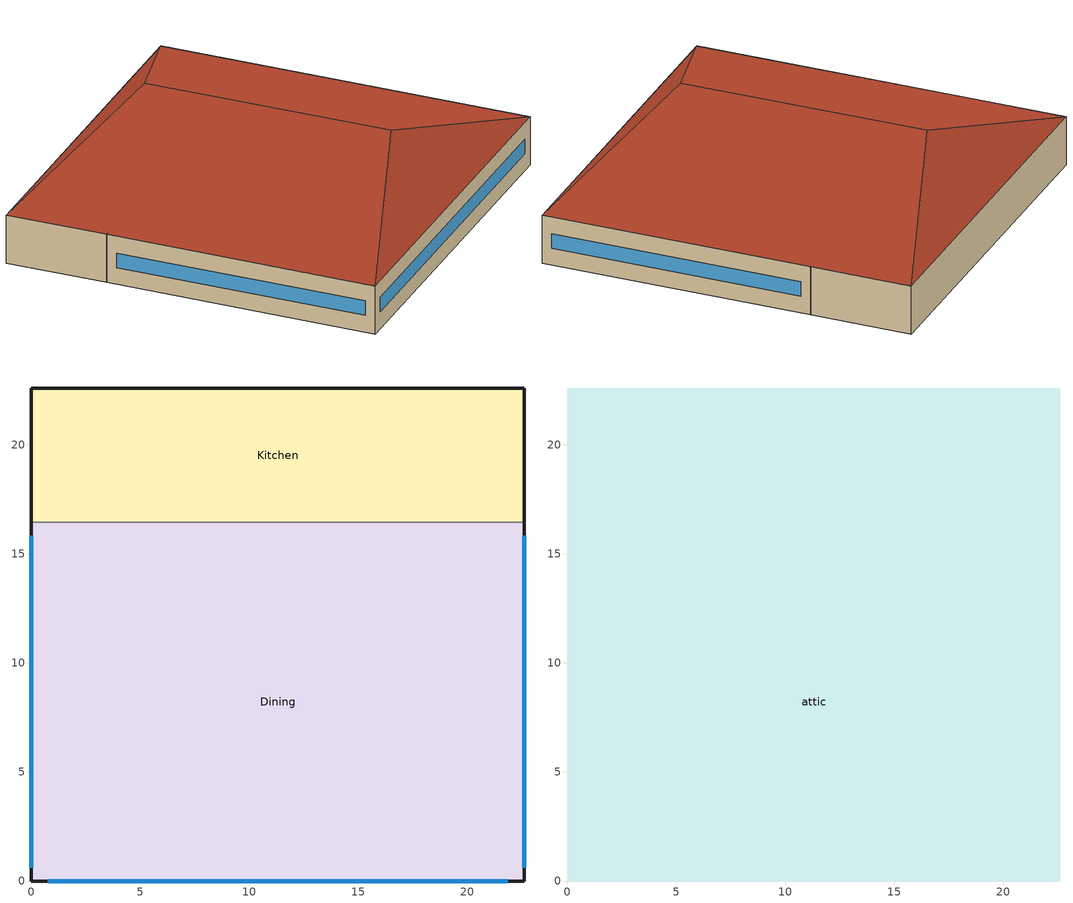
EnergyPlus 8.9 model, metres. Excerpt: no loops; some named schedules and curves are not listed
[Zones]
Dining
 floor foundation (Exterior Slab): 22.61,16.44 22.61,0 0,0 0,16.44 z0
 wall outside (Exterior Wall): 0,16.44 0,0 22.61,0 22.61,16.44 z0:3.05
 wall to Kitchen (Interior Wall): 22.61,16.44 0,16.44 z0:3.05
 window (Exterior Window): 22.61,0.6 22.61,15.84 / 0.75,0 21.86,0 / 0,15.84 0,0.6 z1.07:1.98
Kitchen
 floor foundation (Exterior Slab): 22.61,22.61 22.61,16.44 0,16.44 0,22.61 z0
 wall outside (Exterior Wall): 22.61,16.44 22.61,22.61 0,22.61 0,16.44 z0:3.05
attic
 floor to Dining (Interior Floor): 22.61,16.44 22.61,0 0,0 0,16.44 z3.05
 floor to Kitchen (Interior Floor): 22.61,22.61 22.61,16.44 0,16.44 0,22.61 z3.05
 roof outside (Exterior Roof): 11.3,3.77,6.82 22.61,0,3.05 22.61,22.61,3.05 11.3,18.84,6.82; 22.61,22.61,3.05 0,22.61,3.05 11.3,18.84,6.82; 0,0,3.05 22.61,0,3.05 11.3,3.77,6.82; 11.3,18.84,6.82 0,22.61,3.05 0,0,3.05 11.3,3.77,6.82
[Building]
restaurant-full-service: 0, City, 0.5, 0.5, FullInteriorAndExterior, 10
[Site:Location]
Location=Climate Zone 13_CA_USA Design_Conditions; Latitude {N+ S-}=36.8; Longitude {W- E+}=-119.7; Time Zone Relative to GMT {GMT+/-}=-8; Elevation {m}=100
[SizingPeriod:DesignDay] Day of Month=21; Dry-Bulb Temperature Range Modifier Type=DefaultMultipliers; Humidity Condition Type=Wetbulb; Barometric Pressure {Pa}=100129; Rain {Yes/No}=No; Snow on ground {Yes/No}=No; Daylight Savings Time Indicator=No
Name | Month | Day Type | Maximum Dry-Bulb Temperature {C} | Daily Dry-Bulb Temperature Range {C} | Wetbulb at Maximum Dry-Bulb {C} | Wind Speed {m/s} design conditions vs. traditional 6.71 m/s (15 mph) | Wind Direction {Degrees; N=0, S=180} | Solar Model Indicator | Clearness {0.0 to 1.1} | Wind Speed {m/s} design conditions vs. traditional 3.35 m/s (7mph) | ASHRAE Clear Sky Optical Depth for Beam Irradiance (taub) | ASHRAE Clear Sky Optical Depth for Diffuse Irradiance (taud)
Climate Zone 13 Ann Htg 99.6% Condns DB | 12 | WinterDesignDay | -0.3 | 0 | -0.3 | 1.2 | 80 | ASHRAEClearSky | 0
Climate Zone 13 Ann Clg .4% Condns DB=>MWB | 7 | SummerDesignDay | 39.8 | 16.4 | 21.8 |  | 300 | ASHRAETau |  | 3.7 | 0.428 | 2.152
Climate Zone 13 Ann Clg .4% Condns WB=>MDB | 7 | SummerDesignDay | 36.7 | 16.4 | 23.2 |  | 300 | ASHRAETau |  | 3.7 | 0.428 | 2.152
[Material]
Name | Roughness | Thickness {m} | Conductivity {W/m-K} | Density {kg/m3}(2013 ASHRAE Handbook - Fundamentals Section 26 Table 1 - Extruded polystyrene, smooth skin - aged 180 days) | Specific Heat {J/kg-K}(2013 ASHRAE Handbook - Fundamentals Section 26 Table 1 - Extruded polystyrene, smooth skin - aged 180 days) | Density {kg/m3} | Specific Heat {J/kg-K} | Thermal Absorptance | Solar Absorptance | Visible Absorptance
Roof Continuous Insulation | VeryRough | 0.0674533 | 0.0288 | 32 | 1465
Wall Continuous Insulation | MediumSmooth | 0.0334731 | 0.0288 | 32 | 1465
Roof Membrane | VeryRough | 0.0095 | 0.16 |  |  | 1121.29 | 1460 | 0.85 | 0.7 | 0.7
Metal Decking | MediumSmooth | 0.0015 | 45 |  |  | 7689 | 418 | 0.9 | 0.7 | 0.3
Gypsum 5/8in | MediumSmooth | 0.016 | 0.1622 |  |  | 800 | 1090 | 0.9 | 0.7 | 0.7
Stucco | Smooth | 0.01015 | 0.72 |  |  | 1856 | 840 | 0.9 | 0.7 | 0.7
Concrete NW Solid 6in | Rough | 0.1524 | 2.3075 |  |  | 1968 | 836.8 | 0.9 | 0.7 | 0.2
Wood 6in | MediumSmooth | 0.15 | 0.12 |  |  | 540 | 1210 | 0.9 | 0.7 | 0.7
Concrete MW Solid 4in | Rough | 0.1016 | 0.858 |  |  | 1968 | 836.8 | 0.9 | 0.7 | 0.2
Concrete HW Solid 6in | Rough | 0.1524 | 1.311 |  |  | 2240 | 836.8 | 0.9 | 0.7 | 0.7
Carpet | VeryRough | 0.0127 | 0.06 |  |  | 288 | 1380 | 0.9 | 0.7 | 0.8
[Construction]
Exterior Roof: Roof Membrane, Roof Continuous Insulation, Metal Decking
Exterior Wall: Stucco, Wall Continuous Insulation, Gypsum 5/8in
Interior Floor: Concrete MW Solid 4in, Carpet
Exterior Slab: Concrete HW Solid 6in, Carpet
Slab Footing: Concrete NW Solid 6in
Exterior Window: Theoretical Glazing
Interior Wall: Gypsum 5/8in, Air Space, Gypsum 5/8in
Interior Furnishings: Wood 6in
[Material:AirGap]
Air Space: Thermal Resistance {m2-K/W}=0.16
[WindowMaterial:SimpleGlazingSystem]
Theoretical Glazing: U-Factor {W/m2-K}=3.12323; Solar Heat Gain Coefficient=0.67; Visible Transmittance=0.4
[WindowMaterial:Shade] Solar Transmittance=0.5; Visible Transmittance=0.5; Infrared Hemispherical Emissivity=0.9; Infrared Transmittance=0; Thickness {m}=0.0005; Conductivity {W/m-K}=237; Shade to Glass Distance {m}=0.001; Top Opening Multiplier=0; Bottom Opening Multiplier=0; Left-side Opening Multiplier=0; Right-side Opening Multiplier=0
Name | Solar Reflectance | Visible Reflectance | Air flow permeability
Skylight Diffuser | 0.49 | 0.49 | 0
Window Shade | 0.48 | 0.48 | 0.25
[WindowProperty:ShadingControl]
Skylight Shading: InteriorShade, AlwaysOn, NO, NO, Skylight Diffuser
Window Shade Control: InteriorShade, OnNightAndOnDayIfCoolingAndHighSolarOnWindow, 20, No, No, Window Shade
[SurfaceProperty:OtherSideConditionsModel]
GapConvectionModel: Type of Modeling=GapConvectionRadiation
[Foundation:Kiva:Settings]
Soil Conductivity=1.298; Soil Density=1842; Soil Specific Heat=419; Ground Solar Absorptivity=0.9; Ground Thermal Absorptivity=0.9; Ground Surface Roughness=0.03; Far-Field Width=40; Deep-Ground Boundary Condition=GroundWater; Deep-Ground Depth=40; Simulation Timestep=Timestep
[Foundation:Kiva]
Slab Foundation: Wall Height Above Grade=0; Wall Depth Below Slab=0; Footer Wall Construction=Slab Footing
[Zone] Type=1; Multiplier=1; Floor Area {m2}=autocalculate
Name | Part of Total Floor Area
Dining; Kitchen | Yes
attic | No
[SurfaceProperty:ExposedFoundationPerimeter]
Dining_Floor: TotalExposedPerimeter, 55.49
Kitchen_Floor: TotalExposedPerimeter, 34.95
[ZoneInfiltration:DesignFlowRate]
Name | Zone | Schedule | Design Flow Rate Calculation Method | Flow per Exterior Surface Area {m3/s-m2} | Design Flow Rate {m3/s}
Attic Infiltration | Attic | Attic Infiltration Schedule | Flow/ExteriorArea | 0.000349514
Dining Infiltration | Dining | Dining Infiltration Schedule | Flow/ExteriorArea | 0.000349514
Kitchen Infiltration | Kitchen | Kitchen Infiltration Schedule | Flow/ExteriorArea | 0.000349514
Dining Entry Infiltration | Dining | Dining Entry Infiltration Schedule | Flow/Zone |  | 2.02625
[Lights] Design Level Calculation Method=Watts/Area; Return Air Fraction=0; Fraction Radiant=0.7; Fraction Visible=0.2; Fraction Replaceable=1
Name | Zone | Schedule | Watts per Zone Floor Area {W/m2}
Dining Lighting | Dining | Dining Lighting Schedule | 10.7639
Kitchen Lighting | Kitchen | Kitchen Lighting Schedule | 12.9167
[ElectricEquipment] Design Level Calculation Method=Watts/Area
Name | Zone | Schedule | Watts per Zone Floor Area {W/m2} | Fraction Latent | Fraction Radiant | Fraction Lost
Dining Elec Equip | Dining | Dining Elec Equip Sch | 60.2779 | 0.25 | 0.3 | 0
Kitchen Elec Equip | Kitchen | Kitchen Elec Equip Sch | 376.737 | 0.25 | 0.3 | 0.2
Kitchen Elec Equip 2 | Kitchen | Kitchen Elec Equip Sch 2 | 5.01598 | 0 | 0 | 1
[People] Number of People Calculation Method=People/Area; Fraction Radiant=0.3
Name | Zone | Number of People Schedule | People per Zone Floor Area {person/m2} | Activity Level Schedule
Dining People | Dining | Dining Occupant Sch | 0.753474 | Dining Activity Sch
Kitchen People | Kitchen | Kitchen Occupant Sch | 0.215278 | Kitchen Activity Sch
[InternalMass] Construction=Interior Furnishings
Name | Zone | Surface Area {m2}
Dining Internal Mass | Dining | 743.224
Kitchen Internal Mass | Kitchen | 278.709
[Sizing:Zone] Zone Cooling Design Supply Air Temperature Input Method=SupplyAirTemperature; Zone Cooling Design Supply Air Temperature {C}=13; Zone Heating Design Supply Air Temperature Input Method=SupplyAirTemperature; Zone Heating Design Supply Air Temperature {C}=40; Zone Cooling Design Supply Air Humidity Ratio {kgWater/kgDryAir}=0.0085; Zone Heating Design Supply Air Humidity Ratio {kgWater/kgDryAir}=0.008; Cooling Design Air Flow Method=DesignDay; Heating Design Air Flow Method=DesignDay
Name | Design Specification Outdoor Air Object
Dining | Dining Design OA
Kitchen | Kitchen Design OA
[DesignSpecification:OutdoorAir] Outdoor Air Method=Sum; Outdoor Air Flow per Person {m3/s-person}=0.00353961; Outdoor Air Flow per Zone Floor Area {m3/s-m2}=0.0009144; Outdoor Air Flow per Zone {m3/s}=0
Dining Design OA; Kitchen Design OA
[ZoneControl:Thermostat]
Name | Zone or ZoneList | Control Type Schedule | Control 1
Dining Thermostat | Dining | Dining Thermostat Type Sched | Dining Setpoints
Kitchen Thermostat | Kitchen | Kitchen Thermostat Type Sched | Kitchen Setpoints
[ThermostatSetpoint:DualSetpoint]
Name | Heating Setpoint Temperature Schedule | Cooling Setpoint Temperature Schedule
Dining Setpoints | Dining Heating Setpoint Sch | Dining Cooling Setpoint Sch
Kitchen Setpoints | Kitchen Heating Setpoint Sch | Kitchen Cooling Setpoint Sch
[AvailabilityManager:NightCycle] Control Type=CycleOnAny; Thermostat Tolerance {deltaC}=1; Cycling Run Time Control Type=FixedRunTime; Cycling Run Time {s}=1800
Name | Applicability Schedule | Fan Schedule
Dining Availability Manager | Dining Always On Schedule | Dining Operation Schedule
Kitchen Availability Manager | Kitchen Always On Schedule | Kitchen Operation Schedule
[Zone equipment]
Dining: Dining Exhaust Fan, DININGHYBRID, Dining Unit Heater, Dining PTAC
Kitchen: Kitchen Exhaust Fan, KITCHENHYBRID, Kitchen Unit Heater, Kitchen PTAC
[ZoneHVAC:HybridUnitaryHVAC] Minimum Supply Air Temperature Schedule=MinSupplyT; Maximum Supply Air Temperature Schedule=MaxSupplyT; Minimum Supply Air Humidity Ratio Schedule=MinSupplyHR; Maximum Supply Air Humidity Ratio Schedule=MaxSupplyT; Method to Choose Controlled Inputs and Part Runtime Fraction=AUTOMATIC; System Maximum Supply Air Flow Rate {m3/s}=2; Scaling Factor=1; Number of Operating Modes=3; Minimum Time Between Mode Change {minutes}=10; First Fuel Type=Electricity; Second Fuel Type=None; Third Fuel Type=None; Objective Function to Minimize=Electricity Use; Mode 0=Standby; Mode 0 System Electric Power Lookup Table=Mode0_Power_lookup; Mode 1=Mode1_IEC; Mode 1 Supply Air Temperature Lookup Table=Mode1_TSA_lookup; Mode 1 Supply Air Humidity Ratio Lookup Table=Mode1_wSA_lookup; Mode 1 System Electric Power Lookup Table=Mode1_Power_lookup; Mode 1 Supply Fan Electric Power Lookup Table=Mode1_FanPower_lookup; Mode 1 External Static Pressure Lookup Table=Mode1_ESP_lookup; Mode 1 System Water Use Lookup Table=Mode1_water_lookup; Mode 1 Minimum Outdoor Air Temperature {C}=10; Mode 1 Maximum Outdoor Air Temperature {C}=55; Mode 1 Minimum Outdoor Air Humidity Ratio {kgWater/kgDryAir}=0; Mode 1 Maximum Outdoor Air Humidity Ratio {kgWater/kgDryAir}=0.05; Mode 1 Minimum Outdoor Air Relative Humidity {percent}=0; Mode 1 Maximum Outdoor Air Relative Humidity {percent}=100; Mode 1 Minimum Return Air Humidity Ratio {kgWater/kgDryAir}=0; Mode 1 Maximum Return Air Humidity Ratio {kgWater/kgDryAir}=0.05; Mode 1 Minimum Return Air Relative Humidity {percent}=0; Mode 1 Maximum Return Air Relative Humidity {percent}=100; Mode 1 Minimum Outdoor Air Fraction=1; Mode 1 Maximum Outdoor Air Fraction=1; Mode 1 Minimum Supply Air Mass Flow Rate Ratio=0; Mode 1 Maximum Supply Air Mass Flow Rate Ratio=1; Mode 2=Mode2_Ventilation; Mode 2 Supply Air Temperature Lookup Table=Mode2_TSA_lookup; Mode 2 Supply Air Humidity Ratio Lookup Table=Mode2_wSA_lookup; Mode 2 System Electric Power Lookup Table=Mode2_Power_lookup; Mode 2 Supply Fan Electric Power Lookup Table=Mode2_FanPower_lookup; Mode 2 External Static Pressure Lookup Table=Mode2_ESP_lookup; Mode 2 Minimum Outdoor Air Temperature {C}=10; Mode 2 Maximum Outdoor Air Temperature {C}=26.7; Mode 2 Minimum Outdoor Air Humidity Ratio {kgWater/kgDryAir}=0; Mode 2 Maximum Outdoor Air Humidity Ratio {kgWater/kgDryAir}=0.05; Mode 2 Minimum Outdoor Air Relative Humidity {percent}=0; Mode 2 Maximum Outdoor Air Relative Humidity {percent}=100; Mode 2 Minimum Return Air Temperature {C}=0; Mode 2 Maximum Return Air Temperature {C}=35; Mode 2 Minimum Return Air Humidity Ratio {kgWater/kgDryAir}=0; Mode 2 Maximum Return Air Humidity Ratio {kgWater/kgDryAir}=0.05; Mode 2 Minimum Return Air Relative Humidity {percent}=0; Mode 2 Maximum Return Air Relative Humidity {percent}=100; Mode 2 Minimum Outdoor Air Fraction=1; Mode 2 Maximum Outdoor Air Fraction=1; Mode 2 Minimum Supply Air Mass Flow Rate Ratio=0; Mode 2 Maximum Supply Air Mass Flow Rate Ratio=1; Mode 3 Maximum Outdoor Air Humidity Ratio {kgWater/kgDryAir}=0.1; Mode 3 Maximum Outdoor Air Relative Humidity {percent}=100; Mode 3 Maximum Return Air Humidity Ratio {kgWater/kgDryAir}=0.1; Mode 3 Maximum Return Air Relative Humidity {percent}=100; Mode 3 Minimum Outdoor Air Fraction=0.1; Mode 3 Maximum Outdoor Air Fraction=1; Mode 3 Minimum Supply Air Mass Flow Rate Ratio=0.1; Mode 3 Maximum Supply Air Mass Flow Rate Ratio=1; Mode 4 Maximum Outdoor Air Humidity Ratio {kgWater/kgDryAir}=0.1; Mode 4 Maximum Outdoor Air Relative Humidity {percent}=100; Mode 4 Maximum Return Air Humidity Ratio {kgWater/kgDryAir}=0.1; Mode 4 Maximum Return Air Relative Humidity {percent}=100; Mode 4 Minimum Outdoor Air Fraction=0.1; Mode 4 Maximum Outdoor Air Fraction=1; Mode 4 Minimum Supply Air Mass Flow Rate Ratio=0.1; Mode 4 Maximum Supply Air Mass Flow Rate Ratio=1; Mode 5 Maximum Outdoor Air Humidity Ratio {kgWater/kgDryAir}=0.1; Mode 5 Maximum Outdoor Air Relative Humidity {percent}=100; Mode 5 Maximum Return Air Humidity Ratio {kgWater/kgDryAir}=0.1; Mode 5 Maximum Return Air Relative Humidity {percent}=100; Mode 5 Minimum Outdoor Air Fraction=0.1; Mode 5 Maximum Outdoor Air Fraction=1; Mode 5 Minimum Supply Air Mass Flow Rate Ratio=0.1; Mode 5 Maximum Supply Air Mass Flow Rate Ratio=1; Mode 6 Maximum Outdoor Air Humidity Ratio {kgWater/kgDryAir}=0.1; Mode 6 Maximum Outdoor Air Relative Humidity {percent}=100; Mode 6 Maximum Return Air Humidity Ratio {kgWater/kgDryAir}=0.1; Mode 6 Maximum Return Air Relative Humidity {percent}=100; Mode 6 Minimum Outdoor Air Fraction=0.1; Mode 6 Maximum Outdoor Air Fraction=1; Mode 6 Minimum Supply Air Mass Flow Rate Ratio=0.1; Mode 6 Maximum Supply Air Mass Flow Rate Ratio=1; Mode 7 Maximum Outdoor Air Humidity Ratio {kgWater/kgDryAir}=0.1; Mode 7 Maximum Outdoor Air Relative Humidity {percent}=100; Mode 7 Maximum Return Air Humidity Ratio {kgWater/kgDryAir}=0.1; Mode 7 Maximum Return Air Relative Humidity {percent}=100; Mode 7 Minimum Outdoor Air Fraction=0.1; Mode 7 Maximum Outdoor Air Fraction=1; Mode 7 Minimum Supply Air Mass Flow Rate Ratio=0.1; Mode 7 Maximum Supply Air Mass Flow Rate Ratio=1; Mode 8 Maximum Outdoor Air Humidity Ratio {kgWater/kgDryAir}=0.1; Mode 8 Maximum Outdoor Air Relative Humidity {percent}=100; Mode 8 Maximum Return Air Humidity Ratio {kgWater/kgDryAir}=0.1; Mode 8 Maximum Return Air Relative Humidity {percent}=100; Mode 8 Minimum Outdoor Air Fraction=0.1; Mode 8 Maximum Outdoor Air Fraction=1; Mode 8 Minimum Supply Air Mass Flow Rate Ratio=0.1; Mode 8 Maximum Supply Air Mass Flow Rate Ratio=1; Mode 9 Maximum Outdoor Air Humidity Ratio {kgWater/kgDryAir}=0.1; Mode 9 Maximum Outdoor Air Relative Humidity {percent}=100; Mode 9 Maximum Return Air Humidity Ratio {kgWater/kgDryAir}=0.1; Mode 9 Maximum Return Air Relative Humidity {percent}=100; Mode 9 Minimum Outdoor Air Fraction=0.1; Mode 9 Maximum Outdoor Air Fraction=1; Mode 9 Minimum Supply Air Mass Flow Rate Ratio=0.1; Mode 9 Maximum Supply Air Mass Flow Rate Ratio=1; Mode 10 Maximum Outdoor Air Humidity Ratio {kgWater/kgDryAir}=0.1; Mode 10 Maximum Outdoor Air Relative Humidity {percent}=100; Mode 10 Maximum Return Air Humidity Ratio {kgWater/kgDryAir}=0.1; Mode 10 Maximum Return Air Relative Humidity {percent}=100; Mode 10 Minimum Outdoor Air Fraction=0.1; Mode 10 Maximum Outdoor Air Fraction=1; Mode 10 Minimum Supply Air Mass Flow Rate Ratio=0.1; Mode 10 Maximum Supply Air Mass Flow Rate Ratio=1; Mode 11 Maximum Outdoor Air Humidity Ratio {kgWater/kgDryAir}=0.1; Mode 11 Maximum Outdoor Air Relative Humidity {percent}=100; Mode 11 Maximum Return Air Humidity Ratio {kgWater/kgDryAir}=0.1; Mode 11 Maximum Return Air Relative Humidity {percent}=100; Mode 11 Minimum Outdoor Air Fraction=0.1; Mode 11 Maximum Outdoor Air Fraction=1; Mode 11 Minimum Supply Air Mass Flow Rate Ratio=0.1; Mode 11 Maximum Supply Air Mass Flow Rate Ratio=1; Mode 12 Maximum Outdoor Air Humidity Ratio {kgWater/kgDryAir}=0.1; Mode 12 Maximum Outdoor Air Relative Humidity {percent}=100; Mode 12 Maximum Return Air Humidity Ratio {kgWater/kgDryAir}=0.1; Mode 12 Maximum Return Air Relative Humidity {percent}=100; Mode 12 Minimum Outdoor Air Fraction=0.1; Mode 12 Maximum Outdoor Air Fraction=1; Mode 12 Minimum Supply Air Mass Flow Rate Ratio=0.1; Mode 12 Maximum Supply Air Mass Flow Rate Ratio=1; Mode 13 Maximum Outdoor Air Humidity Ratio {kgWater/kgDryAir}=0.1; Mode 13 Maximum Outdoor Air Relative Humidity {percent}=100; Mode 13 Maximum Return Air Humidity Ratio {kgWater/kgDryAir}=0.1; Mode 13 Maximum Return Air Relative Humidity {percent}=100; Mode 13 Minimum Outdoor Air Fraction=0.1; Mode 13 Maximum Outdoor Air Fraction=1; Mode 13 Minimum Supply Air Mass Flow Rate Ratio=0.1; Mode 13 Maximum Supply Air Mass Flow Rate Ratio=1; Mode 14 Maximum Outdoor Air Humidity Ratio {kgWater/kgDryAir}=0.1; Mode 14 Maximum Outdoor Air Relative Humidity {percent}=100; Mode 14 Maximum Return Air Humidity Ratio {kgWater/kgDryAir}=0.1; Mode 14 Maximum Return Air Relative Humidity {percent}=100; Mode 14 Minimum Outdoor Air Fraction=0.1; Mode 14 Maximum Outdoor Air Fraction=1; Mode 14 Minimum Supply Air Mass Flow Rate Ratio=0.1; Mode 14 Maximum Supply Air Mass Flow Rate Ratio=1; Mode 15 Maximum Outdoor Air Humidity Ratio {kgWater/kgDryAir}=0.1; Mode 15 Maximum Outdoor Air Relative Humidity {percent}=100; Mode 15 Maximum Return Air Humidity Ratio {kgWater/kgDryAir}=0.1; Mode 15 Maximum Return Air Relative Humidity {percent}=100; Mode 15 Minimum Outdoor Air Fraction=0.1; Mode 15 Maximum Outdoor Air Fraction=1; Mode 15 Minimum Supply Air Mass Flow Rate Ratio=0.1; Mode 15 Maximum Supply Air Mass Flow Rate Ratio=1; Mode 16 Maximum Outdoor Air Humidity Ratio {kgWater/kgDryAir}=0.1; Mode 16 Maximum Outdoor Air Relative Humidity {percent}=100; Mode 16 Maximum Return Air Humidity Ratio {kgWater/kgDryAir}=0.1; Mode 16 Maximum Return Air Relative Humidity {percent}=100; Mode 16 Minimum Outdoor Air Fraction=0.1; Mode 16 Maximum Outdoor Air Fraction=1; Mode 16 Minimum Supply Air Mass Flow Rate Ratio=0.1; Mode 16 Maximum Supply Air Mass Flow Rate Ratio=1; Mode 17 Maximum Outdoor Air Humidity Ratio {kgWater/kgDryAir}=0.1; Mode 17 Maximum Outdoor Air Relative Humidity {percent}=100; Mode 17 Maximum Return Air Humidity Ratio {kgWater/kgDryAir}=0.1; Mode 17 Maximum Return Air Relative Humidity {percent}=100; Mode 17 Minimum Outdoor Air Fraction=0.1; Mode 17 Maximum Outdoor Air Fraction=1; Mode 17 Minimum Supply Air Mass Flow Rate Ratio=0.1; Mode 17 Maximum Supply Air Mass Flow Rate Ratio=1; Mode 18 Maximum Outdoor Air Humidity Ratio {kgWater/kgDryAir}=0.1; Mode 18 Maximum Outdoor Air Relative Humidity {percent}=100; Mode 18 Maximum Return Air Humidity Ratio {kgWater/kgDryAir}=0.1; Mode 18 Maximum Return Air Relative Humidity {percent}=100; Mode 18 Minimum Outdoor Air Fraction=0.1; Mode 18 Maximum Outdoor Air Fraction=1; Mode 18 Minimum Supply Air Mass Flow Rate Ratio=0.1; Mode 18 Maximum Supply Air Mass Flow Rate Ratio=1; Mode 19 Maximum Outdoor Air Humidity Ratio {kgWater/kgDryAir}=0.1; Mode 19 Maximum Outdoor Air Relative Humidity {percent}=100; Mode 19 Maximum Return Air Humidity Ratio {kgWater/kgDryAir}=0.1; Mode 19 Maximum Return Air Relative Humidity {percent}=100; Mode 19 Minimum Outdoor Air Fraction=0.1; Mode 19 Maximum Outdoor Air Fraction=1; Mode 19 Minimum Supply Air Mass Flow Rate Ratio=0.1; Mode 19 Maximum Supply Air Mass Flow Rate Ratio=1; Mode 20 Maximum Outdoor Air Humidity Ratio {kgWater/kgDryAir}=0.1; Mode 20 Maximum Outdoor Air Relative Humidity {percent}=100; Mode 20 Maximum Return Air Humidity Ratio {kgWater/kgDryAir}=0.1; Mode 20 Maximum Return Air Relative Humidity {percent}=100; Mode 20 Minimum Outdoor Air Fraction=0.1; Mode 20 Maximum Outdoor Air Fraction=1; Mode 20 Minimum Supply Air Mass Flow Rate Ratio=0.1; Mode 20 Maximum Supply Air Mass Flow Rate Ratio=1; Mode 21 Maximum Outdoor Air Humidity Ratio {kgWater/kgDryAir}=0.1; Mode 21 Maximum Outdoor Air Relative Humidity {percent}=100; Mode 21 Maximum Return Air Humidity Ratio {kgWater/kgDryAir}=0.1; Mode 21 Maximum Return Air Relative Humidity {percent}=100; Mode 21 Minimum Outdoor Air Fraction=0.1; Mode 21 Maximum Outdoor Air Fraction=1; Mode 21 Minimum Supply Air Mass Flow Rate Ratio=0.1; Mode 21 Maximum Supply Air Mass Flow Rate Ratio=1; Mode 22 Maximum Outdoor Air Humidity Ratio {kgWater/kgDryAir}=0.1; Mode 22 Maximum Outdoor Air Relative Humidity {percent}=100; Mode 22 Maximum Return Air Humidity Ratio {kgWater/kgDryAir}=0.1; Mode 22 Maximum Return Air Relative Humidity {percent}=100; Mode 22 Minimum Outdoor Air Fraction=0.1; Mode 22 Maximum Outdoor Air Fraction=1; Mode 22 Minimum Supply Air Mass Flow Rate Ratio=0.1; Mode 22 Maximum Supply Air Mass Flow Rate Ratio=1; Mode 23 Maximum Outdoor Air Humidity Ratio {kgWater/kgDryAir}=0.1; Mode 23 Maximum Outdoor Air Relative Humidity {percent}=100; Mode 23 Maximum Return Air Humidity Ratio {kgWater/kgDryAir}=0.1; Mode 23 Maximum Return Air Relative Humidity {percent}=100; Mode 23 Minimum Outdoor Air Fraction=0.1; Mode 23 Maximum Outdoor Air Fraction=1; Mode 23 Minimum Supply Air Mass Flow Rate Ratio=0.1; Mode 23 Maximum Supply Air Mass Flow Rate Ratio=1; Mode 24 Maximum Outdoor Air Humidity Ratio {kgWater/kgDryAir}=0.1; Mode 24 Maximum Outdoor Air Relative Humidity {percent}=100; Mode 24 Maximum Return Air Humidity Ratio {kgWater/kgDryAir}=0.1; Mode 24 Maximum Return Air Relative Humidity {percent}=100; Mode 24 Minimum Outdoor Air Fraction=0.1; Mode 24 Maximum Outdoor Air Fraction=1; Mode 24 Minimum Supply Air Mass Flow Rate Ratio=0.1; Mode 24 Maximum Supply Air Mass Flow Rate Ratio=1; Mode 25 Maximum Outdoor Air Humidity Ratio {kgWater/kgDryAir}=0.1; Mode 25 Maximum Outdoor Air Relative Humidity {percent}=100; Mode 25 Maximum Return Air Humidity Ratio {kgWater/kgDryAir}=0.1; Mode 25 Maximum Return Air Relative Humidity {percent}=100; Mode 25 Minimum Outdoor Air Fraction=0.1; Mode 25 Maximum Outdoor Air Fraction=1; Mode 25 Minimum Supply Air Mass Flow Rate Ratio=0.1; Mode 25 Maximum Supply Air Mass Flow Rate Ratio=1
Name | Availability Schedule | Design Specification Outdoor Air Object
DININGHYBRID | Dining Operation Schedule | Dining Design OA
KITCHENHYBRID | Kitchen Operation Schedule | Kitchen Design OA
[ZoneHVAC:UnitHeater] Maximum Supply Air Flow Rate {m3/s}=Autosize; Supply Air Fan Operation During No Heating=No; Maximum Hot Water or Steam Flow Rate {m3/s}=Autosize; Minimum Hot Water or Steam Flow Rate {m3/s}=0; Heating Convergence Tolerance=0.001
Name | Availability Schedule | Supply Air Fan | Heating Coil
Dining Unit Heater | Dining Always On Schedule | Dining UH Fan | Dining UH Coil
Kitchen Unit Heater | Kitchen Always On Schedule | Kitchen UH Fan | Kitchen UH Coil
[Fan:ConstantVolume] Fan Efficiency=0.6; Pressure Rise {Pa}=87.1811; Maximum Flow Rate {m3/s}=Autosize; Motor Efficiency=0.85; Motor In Airstream Fraction=1
Name | Availability Schedule
Dining UH Fan | Dining Always On Schedule
Kitchen UH Fan | Kitchen Always On Schedule
[Coil:Heating:Fuel] Fuel Type=NaturalGas; Gas Burner Efficiency=0.8; Nominal Capacity {W}=Autosize
Name | Availability Schedule
Dining UH Coil; Dining PTAC Heating Coil | Dining Always On Schedule
Kitchen UH Coil; Kitchen PTAC Heating Coil | Kitchen Always On Schedule
[ZoneHVAC:PackagedTerminalAirConditioner] Supply Air Flow Rate During Cooling Operation {m3/s}=Autosize; Supply Air Flow Rate During Heating Operation {m3/s}=Autosize; Supply Air Flow Rate When No Cooling or Heating is Needed {m3/s}=Autosize; Outdoor Air Flow Rate During Cooling Operation {m3/s}=0; Outdoor Air Flow Rate During Heating Operation {m3/s}=0; Outdoor Air Flow Rate When No Cooling or Heating is Needed {m3/s}=0; Fan Placement=DrawThrough
Name | Availability Schedule | Supply Air Fan | Heating Coil | Cooling Coil | Supply Air Fan Operating Mode Schedule
Dining PTAC | Dining Always On Schedule | Dining PTAC Fan | Dining PTAC Heating Coil | Dining PTAC DX Cooling Coil | Dining Fan Mode Sched
Kitchen PTAC | Kitchen Always On Schedule | Kitchen PTAC Fan | Kitchen PTAC Heating Coil | Kitchen PTAC DX Cooling Coil | Kitchen Fan Mode Sched
[Fan:OnOff] Fan Efficiency=0.5; Pressure Rise {Pa}=70.75; Maximum Flow Rate {m3/s}=Autosize; Motor Efficiency=0.85; Motor In Airstream Fraction=1
Name | Availability Schedule
Dining PTAC Fan | Dining Always On Schedule
Kitchen PTAC Fan | Kitchen Always On Schedule
[Coil:Cooling:DX:SingleSpeed] Rated Total Cooling Capacity {W}=Autosize; Rated Sensible Heat Ratio=Autosize; Rated COP {W/W}=3.2; Rated Air Flow Rate {m3/s}=Autosize; Rated Evaporator Fan Power Per Volume Flow Rate {W/(m3/s)}=773.3; Minimum Outdoor Dry-Bulb Temperature for Compressor Operation (C)=-25; Nominal Time for Condensate Removal to Begin {s}=1000; Ratio of Initial Moisture Evaporation Rate and Steady State Latent Capacity=1.5; Maximum Cycling Rate {cycles/hr}=3; Latent Capacity Time Constant {s}=45; Condenser Type=AirCooled; Evaporative Condenser Effectiveness=0.9; Crankcase Heater Capacity {W}=0; Maximum Outdoor Dry-Bulb Temperature for Crankcase Heater Operation {C}=10
Name | Availability Schedule | Total Cooling Capacity Function of Temperature Curve | Total Cooling Capacity Function of Flow Fraction Curve | Energy Input Ratio Function of Temperature Curve | Energy Input Ratio Function of Flow Fraction Curve | Part Load Fraction Correlation Curve
Dining PTAC DX Cooling Coil | Dining Always On Schedule | Dining WindACCoolCapFT | Dining WindACCoolCapFFF | Dining WindACEIRFT | Dining WindACEIRFFF | Dining WindACPLFFPLR
Kitchen PTAC DX Cooling Coil | Kitchen Always On Schedule | Kitchen WindACCoolCapFT | Kitchen WindACCoolCapFFF | Kitchen WindACEIRFT | Kitchen WindACEIRFFF | Kitchen WindACPLFFPLR
[Fan:ZoneExhaust] Fan Efficiency=1; Pressure Rise {Pa}=9.96356e-07; Maximum Flow Rate {m3/s}=1.82799
Name | Availability Schedule
Dining Exhaust Fan | Dining Operation Schedule
Kitchen Exhaust Fan | Kitchen Operation Schedule
[GasEquipment]
Kitchen Gas Equip: Zone or ZoneList=Kitchen; Schedule=Kitchen Gas Equip Sch; Design Level Calculation Method=EquipmentLevel; Design Level {W}=166500; Fraction Latent=0.1; Fraction Radiant=0.2; Fraction Lost=0.7
[ZoneMixing]
Kitchen : Dining Zone Mixing: Zone=Kitchen; Schedule=Kitchen : Dining Air Mixing Schedule; Design Flow Rate Calculation Method=Flow/Zone; Design Flow Rate {m3/s}=1.82799; Air Changes per Hour {1/hr}=1; Source Zone=Dining; Delta Temperature {deltaC}=0
[Refrigeration:Case] Zone=Kitchen; Rated Ambient Temperature {C}=23.88; Rated Ambient Relative Humidity {percent}=55; Latent Case Credit Curve Type=CaseTemperatureMethod; Standard Case Lighting Power per Unit Length {W/m}=33; Fraction of Lighting Energy to Case=1; Case Anti-Sweat Heater Power per Unit Length {W/m}=0; Minimum Anti-Sweat Heater Power per Unit Length {W/m}=0; Anti-Sweat Heater Control Type=None; Humidity at Zero Anti-Sweat Heater Energy {percent}=0; Case Height {m}=0; Defrost Energy Correction Curve Type=None
Name | Availability Schedule | Rated Total Cooling Capacity per Unit Length {W/m} | Rated Latent Heat Ratio | Rated Runtime Fraction | Case Length {m} | Case Operating Temperature {C} | Latent Case Credit Curve | Standard Case Fan Power per Unit Length {W/m} | Operating Case Fan Power per Unit Length {W/m} | Case Lighting Schedule | Fraction of Anti-Sweat Heater Energy to Case | Case Defrost Power per Unit Length {W/m} | Case Defrost Type | Case Defrost Schedule | Case Defrost Drip-Down Schedule | Under Case HVAC Return Air Fraction | Refrigerated Case Restocking Schedule | Case Credit Fraction Schedule
Kitchen Walk In Freezer | Kitchen Walk In Freezer Case Availability Sch | 688 | 0.1 | 0.4 | 2.44 | -23.3 | Kitchen Walk In Freezer Latent Case Credit Curve | 74 | 74 | Kitchen Walk In Freezer Case Light Sch | 0 | 820 | ELECTRIC | Kitchen Walk In Freezer Defrost Sch | Kitchen Walk In Freezer Defrost Drip Down Sch | 0 | Kitchen Walk In Freezer Restock Sch | Kitchen Walk In Freezer Credit Sch
Kitchen Display Case | Kitchen Display Case Case Availability Sch | 734 | 0.08 | 0.85 | 3 | 2 | Kitchen Display Case Latent Case Credit Curve | 66 | 66 | Kitchen Display Case Case Light Sch | 0.2 | 0 | None |  |  | 0.05 | Kitchen Display Case Restock Sch
[Refrigeration:CompressorRack] Heat Rejection Location=Outdoors; Design Condenser Fan Power {W}=330; Condenser Type=AirCooled
Name | Design Compressor Rack COP {W/W} | Compressor Rack COP Function of Temperature Curve | Condenser Fan Power Function of Temperature Curve | Refrigeration Case Name or WalkIn Name or CaseAndWalkInList
Rack 1 | 1.5 | Rack 1 CopFuncTempCurve | Rack 1 FanFuncTempCurve | Rack 1 Case List
Rack 2 | 3 | Rack 2 CopFuncTempCurve |  | Rack 2 Case List
[Refrigeration:CaseAndWalkInList]
Name | Case or WalkIn
Rack 1 Case List | Kitchen Walk In Freezer
Rack 2 Case List | Kitchen Display Case
[Exterior:Lights]
ExteriorLights: Schedule=ExteriorLights Schedule; Design Level {W}=4235; Control Option - AstronomicalClock or ScheduleNameOnly(default)-AstronomicalClock overrides schedule above=ASTRONOMICALCLOCK
[AvailabilityManager:Scheduled]
DHW Availability Manager: Schedule=DHW Operation Schedule
[Generator:Photovoltaic]
Dummy Generator: Surface=Insolation; Module Performance=Dummy Photovoltaic Performance; Heat Transfer Integration Mode=Decoupled; Number of Modules in Parallel=1; Number of Modules in Series=1
[PhotovoltaicPerformance:Simple]
Dummy Photovoltaic Performance: Fraction of Surface Area with Active Solar Cells=1; Conversion Efficiency Input Mode=Fixed; Value for Cell Efficiency if Fixed=0.12
[EnergyManagementSystem:OutputVariable]
Electricity Facility EMS: EF; Summed; ZoneTimestep; NetMeterProgram; J
[EnergyManagementSystem:Sensor]
EFC_meter: ; Electricity:Facility
[EnergyManagementSystem:Program]
NetMeterProgram: Set EF = EFC_meter
[EnergyManagementSystem:ProgramCallingManager]
OutputReporting: EndOfSystemTimestepBeforeHVACReporting; NetMeterProgram
[Schedule:Compact]
MinSupplyT: Through: 12/31, For: AllDays, Until: 24:00, -20
MaxSupplyT: Through: 12/31, For: AllDays, Until: 24:00, 100
MinSupplyHR: Through: 12/31, For: AllDays, Until: 24:00, 0
Attic Infiltration Schedule; ExteriorLights Schedule: Through: 12/31, For: AllDays, Until: 24:00, 1
Dining Infiltration Schedule; Kitchen Infiltration Schedule: Through: 12/31, For: Weekdays SummerDesignDay, Until: 05:00, 1, Until: 24:00, 0.5, For: Saturday WinterDesignDay, Until: 05:00, 1, Until: 24:00, 0.5, For: Sunday Holidays AllOtherDays, Until: 05:00, 1, Until: 24:00, 0.5
Dining Lighting Schedule; Kitchen Lighting Schedule; Kitchen Walk In Freezer Case Light Sch; Kitchen Display Case Case Light Sch: Through: 12/31, For: SummerDesignDay, Until: 24:00, 1, For: WinterDesignDay, Until: 24:00, 0, For: Weekday Saturday Sunday Holidays AllOtherDays, Until: 01:00, 0.45, Until: 05:00, 0.15, Until: 06:00, 0.45, Until: 24:00, 0.9
Dining Elec Equip Sch; Kitchen Elec Equip Sch: Through: 12/31, For: Weekday, Until: 06:00, 0.1, Until: 07:00, 0.25, Until: 09:00, 0.35, Until: 10:00, 0.25, Until: 13:00, 0.35, Until: 16:00, 0.25, Until: 19:00, 0.35, Until: 24:00, 0.25, For: Saturday, Until: 06:00, 0.1, Until: 07:00, 0.25, Until: 09:00, 0.35, Until: 10:00, 0.25, Until: 13:00, 0.35, Until: 16:00, 0.25, Until: 19:00, 0.35, Until: 24:00, 0.25, For: SummerDesignDay, Until: 24:00, 0.35, For: WinterDesignDay, Until: 24:00, 0, For: Sunday Holidays AllOtherDays, Until: 06:00, 0.1, Until: 07:00, 0.25, Until: 09:00, 0.35, Until: 10:00, 0.25, Until: 13:00, 0.35, Until: 16:00, 0.25, Until: 19:00, 0.35, Until: 24:00, 0.25
Dining occupant Sch; Kitchen occupant Sch: Through: 12/31, For: Weekdays, Until: 01:00, 0.05, Until: 05:00, 0, Until: 06:00, 0.05, Until: 07:00, 0.1, Until: 10:00, 0.4, Until: 11:00, 0.2, Until: 12:00, 0.5, Until: 13:00, 0.8, Until: 14:00, 0.7, Until: 15:00, 0.4, Until: 16:00, 0.2, Until: 17:00, 0.25, Until: 18:00, 0.5, Until: 21:00, 0.8, Until: 22:00, 0.5, Until: 23:00, 0.35, Until: 24:00, 0.2, For: SummerDesignDay, Until: 24:00, 1, For: WinterDesignDay, Until: 24:00, 0, For: Saturday, Until: 01:00, 0.05, Until: 06:00, 0, Until: 07:00, 0.05, Until: 09:00, 0.5, Until: 10:00, 0.4, Until: 11:00, 0.2, Until: 12:00, 0.45, Until: 14:00, 0.5, Until: 15:00, 0.35, Until: 18:00, 0.3, Until: 19:00, 0.7, Until: 20:00, 0.9, Until: 21:00, 0.7, Until: 22:00, 0.65, Until: 23:00, 0.55, Until: 24:00, 0.35, For: Sunday Holidays AllOtherDays, Until: 01:00, 0.05, Until: 06:00, 0, Until: 07:00, 0.05, Until: 09:00, 0.5, Until: 11:00, 0.2, Until: 12:00, 0.3, Until: 14:00, 0.5, Until: 15:00, 0.3, Until: 16:00, 0.2, Until: 17:00, 0.25, Until: 18:00, 0.35, Until: 19:00, 0.55, Until: 20:00, 0.65, Until: 21:00, 0.7, Until: 22:00, 0.35, Until: 24:00, 0.2
Dining Heating Setpoint Sch; Kitchen Heating Setpoint Sch: Through: 12/31, For: SummerDesignDay, Until: 24:00, 15.5556, For: WinterDesignDay, Until: 24:00, 21.1111, For: AllOtherDays, Until: 01:00, 21.1111, Until: 05:00, 15.5556, Until: 24:00, 21.1111
Dining Cooling Setpoint Sch; Kitchen Cooling Setpoint Sch: Through: 12/31, For: WinterDesignDay, Until: 24:00, 30, For: AllOtherDays, Until: 01:00, 23.8889, Until: 05:00, 30, Until: 24:00, 23.8889
Dining Operation Schedule; Kitchen Elec Equip Sch 2; Kitchen Operation Schedule: Through: 12/31, For: AllDays, Until: 01:00, 1, Until: 05:00, 0, Until: 24:00, 1
Kitchen Gas Equip Sch: Through: 12/31, For: Weekdays Saturday, Until: 05:00, 0.02, Until: 06:00, 0.05, Until: 07:00, 0.1, Until: 08:00, 0.15, Until: 09:00, 0.2, Until: 10:00, 0.15, Until: 13:00, 0.25, Until: 14:00, 0.2, Until: 15:00, 0.15, Until: 16:00, 0.2, Until: 19:00, 0.3, Until: 21:00, 0.2, Until: 22:00, 0.15, Until: 23:00, 0.1, Until: 24:00, 0.05, For: SummerDesignDay, Until: 24:00, 0.25, For: WinterDesignDay, Until: 24:00, 0, For: Sunday Holidays AllOtherDays, Until: 05:00, 0.02, Until: 06:00, 0.05, Until: 07:00, 0.1, Until: 08:00, 0.15, Until: 09:00, 0.2, Until: 10:00, 0.15, Until: 13:00, 0.25, Until: 14:00, 0.2, Until: 15:00, 0.15, Until: 16:00, 0.2, Until: 19:00, 0.3, Until: 21:00, 0.2, Until: 22:00, 0.15, Until: 23:00, 0.1, Until: 24:00, 0.05
Kitchen : Dining Air Mixing Schedule, Through: 12/31, For: AllDays, Until: 01:00, 1, Until: 05:00, 0, Until: 24:00, 1
Kitchen Walk In Freezer Defrost Sch: Through: 12/31, For:AllDays, Until: 11:00, 0, Until: 11:20, 1, Until: 23:00, 0, Until: 23:20, 1, Until: 24:00, 0
Kitchen Walk In Freezer Defrost Drip Down Sch: Through: 12/31, For:AllDays, Until: 11:00, 0, Until: 11:30, 1, Until: 23:00, 0, Until: 23:30, 1, Until: 24:00, 0
Kitchen Walk In Freezer Restock Sch: Through: 12/31, For: Tuesday Friday, Until: 4:00, 0, Until: 5:00, 725, Until: 6:00, 417, Until: 7:00, 290, Until: 24:00, 0, For: AllOtherDays, Until: 4:00, 0, Until: 5:00, 125, Until: 6:00, 117, Until: 7:00, 90, Until: 19:00, 0, Until: 20:00, 125, Until: 21:00, 117, Until: 22:00, 90, Until: 24:00, 0
Kitchen Walk In Freezer Credit Sch: Through: 12/31, For:AllDays, Until: 7:00, 0.2, Until: 21:00, 0.4, Until: 24:00, 0.2
Kitchen Display Case Restock Sch: Through: 12/31, For:AllDays, Until: 6:00, 0, Until: 7:00, 50, Until: 9:00, 70, Until: 10:00, 80, Until: 11:00, 70, Until: 13:00, 50, Until: 14:00, 80, Until: 15:00, 90, Until: 16:00, 80, Until: 24:00, 0
Dining Entry Infiltration Schedule: Through: 12/31, For: Weekdays SummerDesignDay WinterDesignDay, Until: 06:00, 0, Until: 07:00, 0.158431, Until: 08:00, 0.554932, Until: 09:00, 0.554932, Until: 10:00, 0.554932, Until: 11:00, 0.301732, Until: 12:00, 0.67265, Until: 13:00, 1, Until: 14:00, 0.893301, Until: 15:00, 0.554932, Until: 16:00, 0.301732, Until: 17:00, 0.432574, Until: 18:00, 0.67265, Until: 19:00, 1, Until: 20:00, 1, Until: 21:00, 1, Until: 22:00, 0.67265, Until: 23:00, 0.432574, Until: 24:00, 0.301732, For: Weekends, Until: 06:00, 0, Until: 07:00, 0.158431, Until: 08:00, 0.67265, Until: 09:00, 0.67265, Until: 10:00, 0.554932, Until: 11:00, 0.301732, Until: 12:00, 0.554932, Until: 13:00, 0.67265, Until: 14:00, 0.67265, Until: 15:00, 0.554932, Until: 16:00, 0.432574, Until: 17:00, 0.432574, Until: 18:00, 0.432574, Until: 19:00, 0.893301, Until: 20:00, 1.10235, Until: 21:00, 0.893301, Until: 22:00, 0.784601, Until: 23:00, 0.67265, Until: 24:00, 0.432574, For: AllOtherDays, Until: 24:00, 0
[Table:MultiVariableLookup]
Mode0_Power_lookup: LagrangeInterpolationLinearExtrapolation, 3, Quadratic, SingleLineIndependentVariableWithMatrix, Ascending, Ascending, 1.3476, -20, 100, 0, 0.03, -20, 100, 0, 0.03, 0, 1, 0, 100, -9999, 9999, Dimensionless, Dimensionless, Dimensionless, Dimensionless, Dimensionless, Dimensionless, Dimensionless, 6, 3, 3, 3, 3, 3, 3, -100, 0, 100, -100, 0, 100, -100, 0, 100, -100, 0, 100, -100, 0, 100, -100, 0, 100, -100, -100, -100, -100, 0.002, 0.002, 0.002, 0.002, 0.002, 0.002, 0.002, 0.002, 0.002, 0, -100, -100, -100, 0.002, 0.002, 0.002, 0.002, 0.002, 0.002, 0.002, 0.002, 0.002, 100, -100, -100, -100, 0.002, 0.002, 0.002, 0.002, 0.002, 0.002, 0.002, 0.002, 0.002, -100, 0, -100, -100, 0.002, 0.002, 0.002, 0.002, 0.002, 0.002, 0.002, 0.002, 0.002, 0, 0, -100, -100, 0.002, 0.002, 0.002, 0.002, 0.002, 0.002, 0.002, 0.002, 0.002, 100, 0, -100, -100, 0.002, 0.002, 0.002, 0.002, 0.002, 0.002, 0.002, 0.002, 0.002, -100, 100, -100, -100, 0.002, 0.002, 0.002, 0.002, 0.002, 0.002, 0.002, 0.002, 0.002, 0, 100, -100, -100, 0.002, 0.002, 0.002, 0.002, 0.002, 0.002, 0.002, 0.002, 0.002, 100, 100, -100, -100, 0.002, 0.002, 0.002, 0.002, 0.002, 0.002, 0.002, 0.002, 0.002, -100, -100, 0, -100, 0.002, 0.002, 0.002, 0.002, 0.002, 0.002, 0.002, 0.002, 0.002, 0, -100, 0, -100, 0.002, 0.002, 0.002, 0.002, 0.002, 0.002, 0.002, 0.002, 0.002, 100, -100, 0, -100, 0.002, 0.002, 0.002, 0.002, 0.002, 0.002, 0.002, 0.002, 0.002, -100, 0, 0, -100, 0.002, 0.002, 0.002, 0.002, 0.002, 0.002, 0.002, 0.002, 0.002, 0, 0, 0, -100, 0.002, 0.002, 0.002, 0.002, 0.002, 0.002, 0.002, 0.002, 0.002, 100, 0, 0, -100, 0.002, 0.002, 0.002, 0.002, 0.002, 0.002, 0.002, 0.002, 0.002, -100, 100, 0, -100, 0.002, 0.002, 0.002, 0.002, 0.002, 0.002, 0.002, 0.002, 0.002, 0, 100, 0, -100, 0.002, 0.002, 0.002, 0.002, 0.002, 0.002, 0.002, 0.002, 0.002, 100, 100, 0, -100, 0.002, 0.002, 0.002, 0.002, 0.002, 0.002, 0.002, 0.002, 0.002, -100, -100, 100, -100, 0.002, 0.002, 0.002, 0.002, 0.002, 0.002, 0.002, 0.002, 0.002, 0, -100, 100, -100, 0.002, 0.002, 0.002, 0.002, 0.002, 0.002, 0.002, 0.002, 0.002, 100, -100, 100, -100, 0.002, 0.002, 0.002, 0.002, 0.002, 0.002, 0.002, 0.002, 0.002, -100, 0, 100, -100, 0.002, 0.002, 0.002, 0.002, 0.002, 0.002, 0.002, 0.002, 0.002, 0, 0, 100, -100, 0.002, 0.002, 0.002, 0.002, 0.002, 0.002, 0.002, 0.002, 0.002, 100, 0, 100, -100, 0.002, 0.002, 0.002, 0.002, 0.002, 0.002, 0.002, 0.002, 0.002, -100, 100, 100, -100, 0.002, 0.002, 0.002, 0.002, 0.002, 0.002, 0.002, 0.002, 0.002, 0, 100, 100, -100, 0.002, 0.002, 0.002, 0.002, 0.002, 0.002, 0.002, 0.002, 0.002, 100, 100, 100, -100, 0.002, 0.002, 0.002, 0.002, 0.002, 0.002, 0.002, 0.002, 0.002, -100, -100, -100, 0, 0.002, 0.002, 0.002, 0.002, 0.002, 0.002, 0.002, 0.002, 0.002, 0, -100, -100, 0, 0.002, 0.002, 0.002, 0.002, 0.002, 0.002, 0.002, 0.002, 0.002, 100, -100, -100, 0, 0.002, 0.002, 0.002, 0.002, 0.002, 0.002, 0.002, 0.002, 0.002, -100, 0, -100, 0, 0.002, 0.002, 0.002, 0.002, 0.002, 0.002, 0.002, 0.002, 0.002, 0, 0, -100, 0, 0.002, 0.002, 0.002, 0.002, 0.002, 0.002, 0.002, 0.002, 0.002, 100, 0, -100, 0, 0.002, 0.002, 0.002, 0.002, 0.002, 0.002, 0.002, 0.002, 0.002, -100, 100, -100, 0, 0.002, 0.002, 0.002, 0.002, 0.002, 0.002, 0.002, 0.002, 0.002, 0, 100, -100, 0, 0.002, 0.002, 0.002, 0.002, 0.002, 0.002, 0.002, 0.002, 0.002, 100, 100, -100, 0, 0.002, 0.002, 0.002, 0.002, 0.002, 0.002, 0.002, 0.002, 0.002, -100, -100, 0, 0, 0.002, 0.002, 0.002, 0.002, 0.002, 0.002, 0.002, 0.002, 0.002, 0, -100, 0, 0, 0.002, 0.002, 0.002, 0.002, 0.002, 0.002, 0.002, 0.002, 0.002, 100, -100, 0, 0, 0.002, 0.002, 0.002, 0.002, 0.002, 0.002, 0.002, 0.002, 0.002, -100, 0, 0, 0, 0.002, 0.002, 0.002, 0.002, 0.002, 0.002, 0.002, 0.002, 0.002, 0, 0, 0, 0, 0.002, 0.002, 0.002, 0.002, 0.002, 0.002, 0.002, 0.002, 0.002, 100, 0, 0, 0, 0.002, 0.002, 0.002, 0.002, 0.002, 0.002, 0.002, 0.002, 0.002, -100, 100, 0, 0, 0.002, 0.002, 0.002, 0.002, 0.002, 0.002, 0.002, 0.002, 0.002, 0, 100, 0, 0, 0.002, 0.002, 0.002, 0.002, 0.002, 0.002, 0.002, 0.002, 0.002, 100, 100, 0, 0, 0.002, 0.002, 0.002, 0.002, 0.002, 0.002, 0.002, 0.002, 0.002, -100, -100, 100, 0, 0.002, 0.002, 0.002, 0.002, 0.002, 0.002, 0.002, 0.002, 0.002, 0, -100, 100, 0, 0.002, 0.002, 0.002, 0.002, 0.002, 0.002, 0.002, 0.002, 0.002, 100, -100, 100, 0, 0.002, 0.002, 0.002, 0.002, 0.002, 0.002, 0.002, 0.002, 0.002, -100, 0, 100, 0, 0.002, 0.002, 0.002, 0.002, 0.002, 0.002, 0.002, 0.002, 0.002, 0, 0, 100, 0, 0.002, 0.002, 0.002, 0.002, 0.002, 0.002, 0.002, 0.002, 0.002, 100, 0, 100, 0, 0.002, 0.002, 0.002, 0.002, 0.002, 0.002, 0.002, 0.002, 0.002, -100, 100, 100, 0, 0.002, 0.002, 0.002, 0.002, 0.002, 0.002, 0.002, 0.002, 0.002, 0, 100, 100, 0, 0.002, 0.002, 0.002, 0.002, 0.002, 0.002, 0.002, 0.002, 0.002, 100, 100, 100, 0, 0.002, 0.002, 0.002, 0.002, 0.002, 0.002, 0.002, 0.002, 0.002, -100, -100, -100, 100, 0.002, 0.002, 0.002, 0.002, 0.002, 0.002, 0.002, 0.002, 0.002, 0, -100, -100, 100, 0.002, 0.002, 0.002, 0.002, 0.002, 0.002, 0.002, 0.002, 0.002, 100, -100, -100, 100, 0.002, 0.002, 0.002, 0.002, 0.002, 0.002, 0.002, 0.002, 0.002, -100, 0, -100, 100, 0.002, 0.002, 0.002, 0.002, 0.002, 0.002, 0.002, 0.002, 0.002, 0, 0, -100, 100, 0.002, 0.002, 0.002, 0.002, 0.002, 0.002, 0.002, 0.002, 0.002, 100, 0, -100, 100, 0.002, 0.002, 0.002, 0.002, 0.002, 0.002, 0.002, 0.002, 0.002, -100, 100, -100, 100, 0.002, 0.002, 0.002, 0.002, 0.002, 0.002, 0.002, 0.002, 0.002, 0, 100, -100, 100, 0.002, 0.002, 0.002, 0.002, 0.002, 0.002, 0.002, 0.002, 0.002, 100, 100, -100, 100, 0.002, 0.002, 0.002, 0.002, 0.002, 0.002, 0.002, 0.002, 0.002, -100, -100, 0, 100, 0.002, 0.002, 0.002, 0.002, 0.002, 0.002, 0.002, 0.002, 0.002, 0, -100, 0, 100, 0.002, 0.002, 0.002, 0.002, 0.002, 0.002, 0.002, 0.002, 0.002, 100, -100, 0, 100, 0.002, 0.002, 0.002, 0.002, 0.002, 0.002, 0.002, 0.002, 0.002, -100, 0, 0, 100, 0.002, 0.002, 0.002, 0.002, 0.002, 0.002, 0.002, 0.002, 0.002, 0, 0, 0, 100, 0.002, 0.002, 0.002, 0.002, 0.002, 0.002, 0.002, 0.002, 0.002, 100, 0, 0, 100, 0.002, 0.002, 0.002, 0.002, 0.002, 0.002, 0.002, 0.002, 0.002, -100, 100, 0, 100, 0.002, 0.002, 0.002, 0.002, 0.002, 0.002, 0.002, 0.002, 0.002, 0, 100, 0, 100, 0.002, 0.002, 0.002, 0.002, 0.002, 0.002, 0.002, 0.002, 0.002, 100, 100, 0, 100, 0.002, 0.002, 0.002, 0.002, 0.002, 0.002, 0.002, 0.002, 0.002, -100, -100, 100, 100, 0.002, 0.002, 0.002, 0.002, 0.002, 0.002, 0.002, 0.002, 0.002, 0, -100, 100, 100, 0.002, 0.002, 0.002, 0.002, 0.002, 0.002, 0.002, 0.002, 0.002, 100, -100, 100, 100, 0.002, 0.002, 0.002, 0.002, 0.002, 0.002, 0.002, 0.002, 0.002, -100, 0, 100, 100, 0.002, 0.002, 0.002, 0.002, 0.002, 0.002, 0.002, 0.002, 0.002, 0, 0, 100, 100, 0.002, 0.002, 0.002, 0.002, 0.002, 0.002, 0.002, 0.002, 0.002, 100, 0, 100, 100, 0.002, 0.002, 0.002, 0.002, 0.002, 0.002, 0.002, 0.002, 0.002, -100, 100, 100, 100, 0.002, 0.002, 0.002, 0.002, 0.002, 0.002, 0.002, 0.002, 0.002, 0, 100, 100, 100, 0.002, 0.002, 0.002, 0.002, 0.002, 0.002, 0.002, 0.002, 0.002, 100, 100, 100, 100, 0.002, 0.002, 0.002, 0.002, 0.002, 0.002, 0.002, 0.002, 0.002
[Schedule:Constant]
Name | Hourly Value
Dining Activity Sch; Kitchen Activity Sch | 120
Dining Always On Schedule; Kitchen Always On Schedule; Kitchen Walk In Freezer Case Availability Sch; Kitchen Display Case Case Availability Sch | 1
Dining Thermostat Type Sched; Kitchen Thermostat Type Sched | 4
[Curve:Cubic] Minimum Value of x=-35; Maximum Value of x=20
Name | Coefficient1 Constant | Coefficient2 x | Coefficient3 x**2 | Coefficient4 x**3
Kitchen Walk In Freezer Latent Case Credit Curve | 0.020376 | 0.00024378 | 1.14e-05 | 1.811e-07
Kitchen Display Case Latent Case Credit Curve | 0.0265263 | 0.00107803 | -6.02558e-05 | 1.23732e-06
